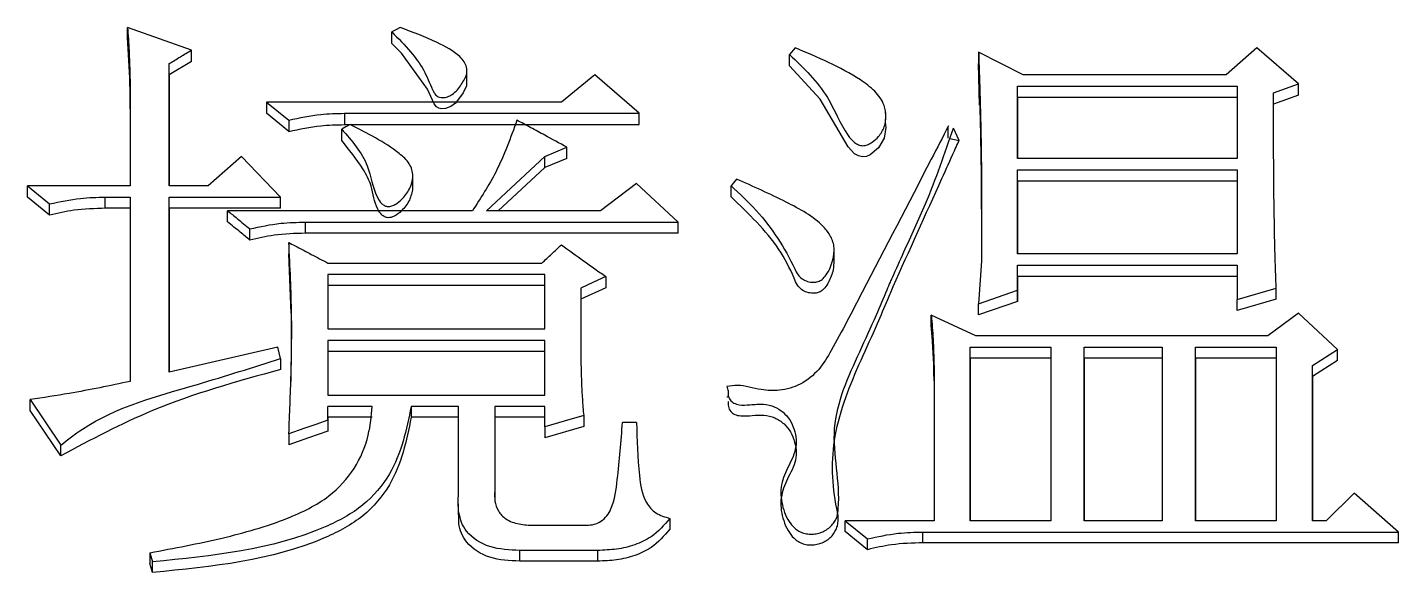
# Model space of a CAD drawing. Header units: millimetres. Extents: x 2379 to 4059, y 879 to 2067.
# Drawn here: x 2711.97 to 2717.3, y 1820.83 to 1822.95 of the extents above; entities that cross this region are included whole.
import ezdxf

# ---------------------------------------------------------------- set-up
doc = ezdxf.new("R2010")
doc.units = ezdxf.units.MM

msp = doc.modelspace()

# ---------------------------------------------------------------- linework, layer by layer
at = {"color": 7, "linetype": 'Continuous', "lineweight": 25}
for p, q in [((2712.6037, 1822.8659), (2712.3549, 1822.9537)), ((2712.3549, 1822.9094), (2712.3549, 1822.9537)), ((2713.3826, 1822.8919), (2713.3826, 1822.9362)), ((2712.6037, 1822.8217), (2712.6037, 1822.8659)), ((2714.9511, 1822.8747), (2714.9294, 1822.8484)), ((2715.8381, 1822.7693), (2715.665, 1822.8571)), ((2715.665, 1822.8571), (2715.665, 1822.813)), ((2716.7467, 1822.8747), (2716.6278, 1822.7693)), ((2716.909, 1822.7341), (2716.7467, 1822.8747)), ((2712.6037, 1822.8217), (2712.5172, 1822.7691)), ((2712.5172, 1822.3379), (2712.5172, 1822.8132)), ((2712.5172, 1822.7691), (2712.5172, 1822.8132)), ((2714.9294, 1822.8042), (2714.9294, 1822.8484)), ((2715.6691, 1822.6516), (2715.665, 1822.813)), ((2712.5172, 1822.7691), (2712.5172, 1822.3379)), ((2713.6746, 1822.7338), (2713.6746, 1822.7782)), ((2714.1722, 1822.7693), (2714.0424, 1822.6637)), ((2714.3453, 1822.6198), (2714.1722, 1822.7693)), ((2716.6278, 1822.7693), (2715.8381, 1822.7693)), ((2715.8165, 1822.7253), (2716.671, 1822.7253)), ((2715.8165, 1822.4437), (2715.8165, 1822.7253)), ((2715.8165, 1822.6813), (2715.8165, 1822.7253)), ((2716.671, 1822.7253), (2716.671, 1822.4437)), ((2716.8116, 1822.6989), (2716.909, 1822.7341)), ((2716.909, 1822.6901), (2716.909, 1822.7341)), ((2712.3657, 1822.6813), (2712.3657, 1822.3379)), ((2712.3657, 1822.6374), (2712.3657, 1822.6813)), ((2712.8958, 1822.6637), (2712.9823, 1822.5934)), ((2714.0424, 1822.6637), (2712.8958, 1822.6637)), ((2712.8958, 1822.6637), (2712.8958, 1822.6198)), ((2715.8165, 1822.6813), (2715.8165, 1822.4437)), ((2716.671, 1822.6813), (2715.8165, 1822.6813)), ((2716.909, 1822.6901), (2716.8116, 1822.655)), ((2712.9823, 1822.5495), (2712.8958, 1822.6198)), ((2712.9823, 1822.5934), (2712.9823, 1822.5495)), ((2713.1987, 1822.6198), (2714.3453, 1822.6198)), ((2713.1987, 1822.6198), (2713.1987, 1822.5759)), ((2714.3453, 1822.5759), (2714.3453, 1822.6198)), ((2715.3027, 1822.6195), (2715.3027, 1822.6306)), ((2715.3027, 1822.5868), (2715.3027, 1822.5965)), ((2713.1879, 1822.5144), (2713.1879, 1822.5582)), ((2713.1987, 1822.5759), (2714.3453, 1822.5759)), ((2715.5893, 1822.5144), (2715.5677, 1822.5626)), ((2713.9775, 1822.4525), (2714.0641, 1822.4877)), ((2714.0641, 1822.444), (2714.0641, 1822.4877)), ((2715.5526, 1822.5218), (2715.5893, 1822.5144)), ((2712.7984, 1822.4525), (2712.6686, 1822.3379)), ((2712.9499, 1822.2938), (2712.7984, 1822.4525)), ((2713.7504, 1822.2409), (2713.9775, 1822.4525)), ((2713.9775, 1822.4088), (2713.9775, 1822.4525)), ((2714.0641, 1822.444), (2713.9775, 1822.4088)), ((2716.671, 1822.4437), (2715.8165, 1822.4437)), ((2713.9775, 1822.4088), (2713.797, 1822.2409)), ((2715.8165, 1822.3996), (2716.671, 1822.3996)), ((2715.8165, 1822.0732), (2715.8165, 1822.3996)), ((2715.8165, 1822.356), (2715.8165, 1822.3996)), ((2716.671, 1822.3996), (2716.671, 1822.0732)), ((2711.9655, 1822.3379), (2712.052, 1822.2673)), ((2712.3657, 1822.3379), (2711.9655, 1822.3379)), ((2712.6686, 1822.3379), (2712.5172, 1822.3379)), ((2713.4644, 1822.3283), (2713.4644, 1822.3721)), ((2714.3345, 1822.3467), (2714.1939, 1822.2409)), ((2714.4967, 1822.1968), (2714.3345, 1822.3467)), ((2714.7023, 1822.2945), (2714.7023, 1822.338)), ((2715.8165, 1822.356), (2715.8165, 1822.0732)), ((2716.671, 1822.356), (2715.8165, 1822.356)), ((2712.052, 1822.2239), (2711.9655, 1822.2944)), ((2712.2684, 1822.2938), (2712.3657, 1822.2938)), ((2712.2684, 1822.2504), (2712.2684, 1822.2938)), ((2712.3657, 1822.2938), (2712.3657, 1821.5776)), ((2712.5172, 1822.2938), (2712.9499, 1822.2938)), ((2712.5172, 1821.6131), (2712.5172, 1822.2938)), ((2712.5172, 1822.2504), (2712.5172, 1822.2938)), ((2712.052, 1822.2239), (2712.052, 1822.2673)), ((2712.3657, 1822.2504), (2712.2684, 1822.2504)), ((2712.5172, 1822.2504), (2712.5172, 1821.6131)), ((2712.9499, 1822.2504), (2712.5172, 1822.2504)), ((2713.6963, 1822.2409), (2712.7443, 1822.2409)), ((2712.7443, 1822.1975), (2712.7443, 1822.2409)), ((2714.1939, 1822.2409), (2713.7504, 1822.2409)), ((2712.8309, 1822.127), (2712.8309, 1822.1703)), ((2713.0472, 1822.1967), (2714.4967, 1822.1968)), ((2713.0472, 1822.1534), (2713.0472, 1822.1967)), ((2714.4967, 1822.1535), (2714.4967, 1822.1968)), ((2712.9823, 1822.1173), (2712.9823, 1822.0741)), ((2714.4967, 1822.1535), (2713.0472, 1822.1534)), ((2712.9912, 1821.8424), (2712.9823, 1822.0741)), ((2715.1032, 1822.0475), (2715.1032, 1822.091)), ((2716.671, 1822.0732), (2715.8165, 1822.0732)), ((2713.1338, 1822.0378), (2713.9667, 1822.0378)), ((2715.6758, 1822.0466), (2715.665, 1821.8787)), ((2715.8165, 1822.029), (2716.671, 1822.029)), ((2715.8165, 1821.9318), (2715.8165, 1822.029)), ((2715.8165, 1821.9859), (2715.8165, 1822.029)), ((2716.671, 1822.029), (2716.671, 1821.8964)), ((2713.1338, 1821.9936), (2713.1338, 1821.7814)), ((2713.9775, 1821.9936), (2713.1338, 1821.9936)), ((2713.1338, 1821.9936), (2713.1338, 1821.9506)), ((2713.1338, 1821.9506), (2713.1338, 1821.7814)), ((2713.9775, 1821.9506), (2713.1338, 1821.9506)), ((2713.9775, 1821.7814), (2713.9775, 1821.9936)), ((2714.2155, 1821.9848), (2714.2155, 1821.9418)), ((2715.8165, 1821.9859), (2715.8165, 1821.8888)), ((2716.671, 1821.9859), (2715.8165, 1821.9859)), ((2714.2155, 1821.9418), (2714.1181, 1821.8976)), ((2714.1181, 1821.9406), (2714.1181, 1821.6663)), ((2714.1181, 1821.9406), (2714.1181, 1821.8976)), ((2714.1181, 1821.8976), (2714.1181, 1821.6662)), ((2715.665, 1821.8787), (2715.8165, 1821.9318)), ((2715.8165, 1821.8888), (2715.8165, 1821.9318)), ((2716.671, 1821.8964), (2716.8225, 1821.9406)), ((2716.8225, 1821.8976), (2716.671, 1821.8535)), ((2716.671, 1821.8535), (2716.671, 1821.8964)), ((2716.8225, 1821.8976), (2716.8225, 1821.9406)), ((2715.8165, 1821.8888), (2715.665, 1821.8358)), ((2715.665, 1821.8358), (2715.665, 1821.8787)), ((2716.909, 1821.8433), (2716.79, 1821.7548)), ((2717.0605, 1821.7017), (2716.909, 1821.8433)), ((2715.6542, 1821.7548), (2715.4811, 1821.8345)), ((2715.4811, 1821.7916), (2715.4811, 1821.8345)), ((2713.1338, 1821.7814), (2713.9775, 1821.7814)), ((2713.1338, 1821.7371), (2713.1338, 1821.5245)), ((2713.9775, 1821.7371), (2713.1338, 1821.7371)), ((2713.1338, 1821.7371), (2713.1338, 1821.6944)), ((2713.9775, 1821.5245), (2713.9775, 1821.7371)), ((2716.79, 1821.7548), (2715.6542, 1821.7548)), ((2712.9391, 1821.7105), (2712.5172, 1821.6131)), ((2712.9499, 1821.6662), (2712.9391, 1821.7105)), ((2713.1338, 1821.6944), (2713.1338, 1821.5245)), ((2713.9775, 1821.6944), (2713.1338, 1821.6944)), ((2715.6326, 1821.7105), (2715.9463, 1821.7105)), ((2715.6326, 1821.036), (2715.6326, 1821.7105)), ((2715.6326, 1821.6679), (2715.6326, 1821.7105)), ((2715.9463, 1821.7105), (2715.9463, 1821.036)), ((2716.0761, 1821.7105), (2716.379, 1821.7105)), ((2716.0761, 1821.036), (2716.0761, 1821.7105)), ((2716.0761, 1821.6679), (2716.0761, 1821.7105)), ((2716.379, 1821.7105), (2716.379, 1821.036)), ((2716.5088, 1821.7105), (2716.8225, 1821.7106)), ((2716.5088, 1821.036), (2716.5088, 1821.7105)), ((2716.5088, 1821.6679), (2716.5088, 1821.7105)), ((2716.8225, 1821.7106), (2716.8225, 1821.036)), ((2716.9631, 1821.6397), (2717.0605, 1821.7017)), ((2717.0605, 1821.659), (2717.0605, 1821.7017)), ((2712.9499, 1821.6662), (2712.9499, 1821.6236)), ((2715.6326, 1821.6679), (2715.6326, 1821.036)), ((2715.9463, 1821.6679), (2715.6326, 1821.6679)), ((2716.0761, 1821.6679), (2716.0761, 1821.036)), ((2716.379, 1821.6679), (2716.0761, 1821.6679)), ((2716.5088, 1821.6679), (2716.5088, 1821.036)), ((2716.8225, 1821.6679), (2716.5088, 1821.6679)), ((2717.0605, 1821.659), (2716.9631, 1821.5971)), ((2716.9631, 1821.5971), (2716.9631, 1821.6397)), ((2715.4919, 1821.5794), (2715.4919, 1821.622)), ((2713.1338, 1821.5245), (2713.9775, 1821.5245)), ((2711.9763, 1821.5067), (2712.095, 1821.3297)), ((2711.9763, 1821.4643), (2711.9763, 1821.5067)), ((2713.3068, 1821.4801), (2713.1338, 1821.4801)), ((2713.1338, 1821.4269), (2713.1338, 1821.4801)), ((2713.1338, 1821.4378), (2713.1338, 1821.4801)), ((2713.6422, 1821.4801), (2713.4583, 1821.4801)), ((2713.4583, 1821.4801), (2713.4583, 1821.4378)), ((2713.6422, 1821.1427), (2713.6422, 1821.4801)), ((2713.9775, 1821.4801), (2713.7828, 1821.4801)), ((2713.7828, 1821.4801), (2713.7828, 1821.1516)), ((2713.7828, 1821.4801), (2713.7828, 1821.4378)), ((2713.9775, 1821.4003), (2713.9775, 1821.4801)), ((2712.095, 1821.2875), (2711.9763, 1821.4643)), ((2713.1338, 1821.4378), (2713.1338, 1821.3846)), ((2713.3068, 1821.4378), (2713.1338, 1821.4378)), ((2713.1338, 1821.4269), (2713.1338, 1821.3846)), ((2713.6422, 1821.4378), (2713.4583, 1821.4378)), ((2713.7828, 1821.4378), (2713.7828, 1821.1097)), ((2713.9775, 1821.4378), (2713.7828, 1821.4378)), ((2714.129, 1821.4446), (2714.129, 1821.4023)), ((2714.3345, 1821.418), (2714.2804, 1821.418)), ((2712.9823, 1821.3737), (2712.9823, 1821.3314)), ((2714.129, 1821.4023), (2713.9775, 1821.358)), ((2713.9775, 1821.4003), (2713.9775, 1821.358)), ((2712.095, 1821.2875), (2712.095, 1821.3297)), ((2713.6405, 1821.101), (2713.6405, 1821.0588)), ((2717.1254, 1821.1428), (2717.0172, 1821.036)), ((2717.2984, 1820.9916), (2717.1254, 1821.1428)), ((2714.4643, 1821.045), (2714.4643, 1821.0032)), ((2713.9343, 1821.0182), (2714.1398, 1821.0182)), ((2715.1458, 1821.036), (2715.2323, 1820.9649)), ((2715.492, 1821.036), (2715.1458, 1821.036)), ((2715.2323, 1820.9232), (2715.1458, 1820.9942)), ((2715.4487, 1820.9916), (2717.2984, 1820.9916)), ((2715.4487, 1820.9498), (2715.4487, 1820.9916)), ((2715.9463, 1821.036), (2715.6326, 1821.036)), ((2716.379, 1821.036), (2716.0761, 1821.036)), ((2716.8225, 1821.036), (2716.5088, 1821.036)), ((2717.0172, 1821.036), (2716.9631, 1821.036)), ((2717.2984, 1820.9498), (2717.2984, 1820.9916)), ((2715.2323, 1820.9232), (2715.2323, 1820.9649)), ((2717.2984, 1820.9498), (2715.4487, 1820.9498)), ((2712.4415, 1820.9114), (2712.4523, 1820.8758)), ((2712.4415, 1820.9114), (2712.4415, 1820.8698)), ((2714.1831, 1820.9204), (2713.8802, 1820.9204)), ((2713.8802, 1820.8787), (2713.8802, 1820.9204)), ((2714.1831, 1820.9204), (2714.1831, 1820.8787)), ((2712.4523, 1820.8342), (2712.4523, 1820.8758)), ((2714.1831, 1820.8787), (2713.8802, 1820.8787))]:
    msp.add_line(p, q, dxfattribs=at)
at = {"color": 7, "linetype": 'Continuous', "lineweight": 25, "flags": 128}
for points in [[(2713.415, 1822.9537), (2713.3988, 1822.945), (2713.3826, 1822.9362)], [(2713.6733, 1822.7339), (2713.6731, 1822.7261), (2713.66, 1822.6993), (2713.6304, 1822.6596), (2713.6127, 1822.646), (2713.591, 1822.6382), (2713.5762, 1822.6372), (2713.5655, 1822.6395), (2713.5562, 1822.6451), (2713.5471, 1822.6563), (2713.5219, 1822.7142), (2713.4207, 1822.8535), (2713.3826, 1822.8919), (2713.3826, 1822.8919)], [(2715.301, 1822.5854), (2715.3046, 1822.5644), (2715.2979, 1822.5235), (2715.2757, 1822.486), (2715.2433, 1822.4588), (2715.2287, 1822.4525), (2715.2139, 1822.4503), (2715.1975, 1822.454), (2715.1823, 1822.4629), (2715.158, 1822.4896), (2715.0489, 1822.6747), (2714.9294, 1822.8042), (2714.9294, 1822.8042)], [(2713.2203, 1822.5758), (2713.2041, 1822.567), (2713.1879, 1822.5582)], [(2715.546, 1822.5232), (2715.546, 1822.5429), (2715.546, 1822.5549), (2715.546, 1822.567)], [(2711.9655, 1822.2944), (2711.9655, 1822.3053), (2711.9655, 1822.3161), (2711.9655, 1822.327), (2711.9655, 1822.3379)], [(2714.7239, 1822.3644), (2714.7184, 1822.3577), (2714.7104, 1822.3478), (2714.7023, 1822.3379)], [(2712.9499, 1822.2504), (2712.9499, 1822.2613), (2712.9499, 1822.2776), (2712.9499, 1822.2938)], [(2714.2155, 1821.9848), (2714.1668, 1821.9627), (2714.1181, 1821.9406)], [(2713.1338, 1821.4269), (2713.0872, 1821.4105), (2713.0405, 1821.3941), (2712.9823, 1821.3737)], [(2714.129, 1821.4446), (2714.0532, 1821.4225), (2713.9775, 1821.4003)], [(2713.1338, 1821.3846), (2713.0581, 1821.358), (2712.9823, 1821.3314)], [(2715.1458, 1820.9942), (2715.1458, 1821.0047), (2715.1458, 1821.0151), (2715.1458, 1821.0256), (2715.1458, 1821.036)]]:
    msp.add_lwpolyline(points, dxfattribs=at)
at = {"color": 7, "linetype": 'Continuous', "lineweight": 25}
for points, knots in [([(2712.3549, 1822.9537), (2712.357, 1822.9233), (2712.3612, 1822.8628), (2712.3644, 1822.772), (2712.3653, 1822.7116), (2712.3657, 1822.6813)], [0, 0, 0, 0, 0.33558, 0.667724, 1, 1, 1, 1]), ([(2712.3657, 1822.6374), (2712.3654, 1822.6679), (2712.3648, 1822.7286), (2712.3609, 1822.8193), (2712.3569, 1822.8794), (2712.3549, 1822.9094)], [0, 0, 0, 0, 0.335994, 0.667926, 1, 1, 1, 1]), ([(2713.3826, 1822.9362), (2713.4077, 1822.9108), (2713.4532, 1822.8646), (2713.5098, 1822.79), (2713.5311, 1822.7322), (2713.5479, 1822.6978), (2713.5569, 1822.6872), (2713.5689, 1822.6816), (2713.5831, 1822.6803), (2713.6001, 1822.6836), (2713.6206, 1822.6932), (2713.6434, 1822.7168), (2713.6626, 1822.7446), (2713.6761, 1822.7747), (2713.6745, 1822.7989), (2713.6651, 1822.8218), (2713.6304, 1822.859), (2713.5447, 1822.9045), (2713.4635, 1822.9353), (2713.415, 1822.9537)], [0, 0, 0, 0, 0.133739, 0.243051, 0.352533, 0.371712, 0.391103, 0.40333, 0.418292, 0.440552, 0.463875, 0.498841, 0.561321, 0.592898, 0.624761, 0.654015, 0.68757, 0.813379, 1, 1, 1, 1]), ([(2712.5172, 1822.8132), (2712.5316, 1822.822), (2712.5604, 1822.8396), (2712.5893, 1822.8571), (2712.6037, 1822.8659)], [0, 0, 0, 0, 0.499999, 1, 1, 1, 1]), ([(2714.9294, 1822.8484), (2714.9845, 1822.7957), (2715.0819, 1822.7026), (2715.1286, 1822.5687), (2715.1762, 1822.5097), (2715.1966, 1822.497), (2715.2146, 1822.4926), (2715.2339, 1822.4969), (2715.2553, 1822.5091), (2715.2796, 1822.5316), (2715.3006, 1822.5661), (2715.3067, 1822.6087), (2715.299, 1822.6584), (2715.263, 1822.7088), (2715.1495, 1822.791), (2715.039, 1822.8376), (2714.9511, 1822.8747)], [0, 0, 0, 0, 0.207454, 0.367231, 0.400729, 0.416588, 0.431291, 0.448091, 0.466661, 0.497247, 0.538505, 0.578637, 0.620092, 0.68235, 0.74713, 1, 1, 1, 1]), ([(2715.665, 1822.8571), (2715.6652, 1822.8529), (2715.6654, 1822.8465), (2715.6657, 1822.8358), (2715.6661, 1822.8251), (2715.6665, 1822.8122), (2715.667, 1822.7994), (2715.6674, 1822.7866), (2715.6678, 1822.7737), (2715.6684, 1822.7566), (2715.6691, 1822.7352), (2715.6699, 1822.7096), (2715.6706, 1822.6839), (2715.6721, 1822.6325), (2715.6736, 1822.5725), (2715.6746, 1822.5125), (2715.675, 1822.4825), (2715.6753, 1822.461), (2715.6755, 1822.4396), (2715.6758, 1822.4138), (2715.6759, 1822.3881), (2715.6761, 1822.3623), (2715.6762, 1822.3366), (2715.6763, 1822.3108), (2715.6763, 1822.2851), (2715.6764, 1822.2593), (2715.6764, 1822.2378), (2715.6763, 1822.2206), (2715.6763, 1822.2077), (2715.6763, 1822.1948), (2715.6763, 1822.1819), (2715.6762, 1822.169), (2715.6762, 1822.1561), (2715.6762, 1822.1433), (2715.6761, 1822.1304), (2715.6761, 1822.1175), (2715.676, 1822.1046), (2715.676, 1822.0938), (2715.676, 1822.0852), (2715.676, 1822.0788), (2715.6759, 1822.0723), (2715.6759, 1822.0658), (2715.6759, 1822.0605), (2715.6759, 1822.0541), (2715.6758, 1822.0498), (2715.6758, 1822.0466)], [0, 0, 0, 0, 0.015876, 0.023814, 0.03969, 0.055566, 0.071442, 0.087319, 0.103195, 0.119071, 0.150823, 0.182575, 0.214327, 0.246079, 0.373089, 0.436594, 0.468346, 0.484222, 0.515974, 0.547726, 0.579478, 0.611231, 0.642983, 0.674735, 0.706487, 0.738239, 0.769992, 0.785868, 0.801744, 0.81762, 0.833496, 0.849372, 0.865248, 0.881124, 0.897, 0.912876, 0.928753, 0.944629, 0.952567, 0.960505, 0.968443, 0.976381, 0.984319, 0.988288, 1, 1, 1, 1]), ([(2716.8225, 1821.9406), (2716.8223, 1821.9447), (2716.8219, 1821.957), (2716.8211, 1821.9775), (2716.8202, 1822.0022), (2716.8195, 1822.0227), (2716.819, 1822.0391), (2716.8186, 1822.0514), (2716.8182, 1822.0637), (2716.8179, 1822.076), (2716.8176, 1822.0883), (2716.8173, 1822.1006), (2716.817, 1822.1129), (2716.8164, 1822.1375), (2716.8148, 1822.2237), (2716.8133, 1822.322), (2716.8128, 1822.408), (2716.8127, 1822.4326), (2716.8126, 1822.4448), (2716.8125, 1822.4571), (2716.8124, 1822.4694), (2716.8124, 1822.4817), (2716.8123, 1822.494), (2716.8123, 1822.5062), (2716.8122, 1822.5185), (2716.8122, 1822.5308), (2716.8121, 1822.543), (2716.8121, 1822.5553), (2716.812, 1822.5676), (2716.812, 1822.5798), (2716.812, 1822.5901), (2716.8119, 1822.5982), (2716.8119, 1822.6044), (2716.8119, 1822.6105), (2716.8119, 1822.6166), (2716.8119, 1822.6228), (2716.8118, 1822.6289), (2716.8118, 1822.635), (2716.8118, 1822.6412), (2716.8118, 1822.6473), (2716.8118, 1822.6534), (2716.8117, 1822.6596), (2716.8117, 1822.6657), (2716.8117, 1822.6718), (2716.8117, 1822.678), (2716.8117, 1822.6841), (2716.8117, 1822.6911), (2716.8117, 1822.696), (2716.8116, 1822.6989)], [0, 0, 0, 0, 0.0162043, 0.0486129, 0.0810215, 0.1134301, 0.1296344, 0.1458387, 0.1620431, 0.1782474, 0.1944517, 0.210656, 0.2268603, 0.2430646, 0.3078819, 0.5671533, 0.6319705, 0.6481748, 0.6643791, 0.6805834, 0.6967877, 0.712992, 0.7291963, 0.7454006, 0.7616049, 0.7778092, 0.7940136, 0.8102179, 0.8264222, 0.8426265, 0.8588308, 0.8669329, 0.8750351, 0.8831372, 0.8912394, 0.8993415, 0.9074437, 0.9155458, 0.923648, 0.9317501, 0.9398523, 0.9479544, 0.9560566, 0.9641588, 0.9722609, 0.9803631, 0.9884652, 1, 1, 1, 1]), ([(2715.6691, 1822.6788), (2715.6691, 1822.6788), (2715.6691, 1822.6788), (2715.6691, 1822.6757), (2715.671, 1822.5944), (2715.6746, 1822.4361), (2715.6756, 1822.2657), (2715.6759, 1822.1703), (2715.6759, 1822.1062), (2715.6759, 1822.0832), (2715.6759, 1822.0806), (2715.676, 1822.0792)], [0, 0, 0, 0, 0.0013712, 0.0074928, 0.0260114, 0.4573332, 0.6724703, 0.8205696, 0.9189146, 0.9584703, 1, 1, 1, 1]), ([(2712.9823, 1822.5934), (2713.0234, 1822.6023), (2713.0946, 1822.6178), (2713.1677, 1822.6192), (2713.1987, 1822.6198)], [0, 0, 0, 0, 0.576873, 1, 1, 1, 1]), ([(2713.8693, 1822.5934), (2713.8448, 1822.5249), (2713.8007, 1822.4019), (2713.7283, 1822.2903), (2713.6963, 1822.2409)], [0, 0, 0, 0, 0.557248, 1, 1, 1, 1]), ([(2714.0641, 1822.4877), (2714.0352, 1822.5033), (2713.9884, 1822.5288), (2713.9234, 1822.564), (2713.8874, 1822.5836), (2713.8693, 1822.5934)], [0, 0, 0, 0, 0.4440726, 0.7220363, 1, 1, 1, 1]), ([(2712.9823, 1822.5495), (2713.0234, 1822.5585), (2713.0946, 1822.574), (2713.1677, 1822.5753), (2713.1987, 1822.5759)], [0, 0, 0, 0, 0.576909, 1, 1, 1, 1]), ([(2713.1879, 1822.5582), (2713.2274, 1822.513), (2713.2973, 1822.4331), (2713.3077, 1822.321), (2713.3397, 1822.271), (2713.3548, 1822.2601), (2713.3687, 1822.256), (2713.3841, 1822.2592), (2713.4017, 1822.2685), (2713.4273, 1822.2891), (2713.4537, 1822.3249), (2713.47, 1822.3749), (2713.4538, 1822.4271), (2713.3711, 1822.5006), (2713.2872, 1822.5424), (2713.2203, 1822.5758)], [0, 0, 0, 0, 0.206756, 0.36622, 0.399315, 0.414903, 0.42938, 0.446247, 0.465285, 0.496864, 0.558757, 0.621691, 0.682799, 0.747419, 1, 1, 1, 1]), ([(2715.5478, 1822.5706), (2715.5255, 1822.5275), (2715.4141, 1822.3124), (2715.2625, 1822.0209), (2715.1203, 1821.7471), (2715.0475, 1821.6209), (2714.9773, 1821.5639), (2714.8955, 1821.5386), (2714.8112, 1821.5434), (2714.7446, 1821.5658), (2714.6996, 1821.5599), (2714.686, 1821.5581)], [0, 0, 0, 0, 0.102062, 0.510275, 0.689515, 0.750609, 0.812535, 0.866745, 0.912849, 0.973626, 1, 1, 1, 1]), ([(2714.6915, 1821.5421), (2714.6909, 1821.5359), (2714.6897, 1821.5232), (2714.6966, 1821.5084), (2714.7047, 1821.4985), (2714.716, 1821.4907), (2714.7402, 1821.4841), (2714.7708, 1821.4863), (2714.7987, 1821.4885), (2714.8271, 1821.49), (2714.8609, 1821.4848), (2714.8981, 1821.4654), (2714.927, 1821.4362), (2714.9457, 1821.4008), (2714.9557, 1821.3622), (2714.9561, 1821.3097), (2714.9263, 1821.2496), (2714.8916, 1821.1769), (2714.8978, 1821.0964), (2714.9204, 1821.0389), (2714.9481, 1821.0075), (2714.9655, 1820.9949), (2714.985, 1820.9866), (2715.0062, 1820.9831), (2715.0278, 1820.9835), (2715.049, 1820.9883), (2715.0688, 1820.9976), (2715.0863, 1821.0103), (2715.101, 1821.0255), (2715.1155, 1821.0489), (2715.1319, 1821.1743), (2715.0667, 1821.3966), (2715.1814, 1821.6458), (2715.2612, 1821.8203), (2715.2995, 1821.9114), (2715.3203, 1821.9595), (2715.3418, 1822.0087), (2715.3873, 1822.1103), (2715.4771, 1822.3008), (2715.5335, 1822.4638), (2715.5677, 1822.5626)], [0, 0, 0, 0, 0.007428, 0.015109, 0.018668, 0.022262, 0.030315, 0.045537, 0.055335, 0.060934, 0.076504, 0.091913, 0.106834, 0.123007, 0.138661, 0.154166, 0.18521, 0.21654, 0.248061, 0.27952, 0.288103, 0.295996, 0.3036, 0.311361, 0.319284, 0.327009, 0.334918, 0.343372, 0.351316, 0.359048, 0.375174, 0.500216, 0.624957, 0.687444, 0.729472, 0.742369, 0.749853, 0.793377, 0.874708, 1, 1, 1, 1]), ([(2713.4637, 1822.3289), (2713.4607, 1822.313), (2713.4546, 1822.2803), (2713.4255, 1822.2439), (2713.399, 1822.2228), (2713.3804, 1822.2149), (2713.3676, 1822.213), (2713.3548, 1822.2167), (2713.3398, 1822.2276), (2713.3141, 1822.2664), (2713.3101, 1822.3325), (2713.2615, 1822.423), (2713.2167, 1822.4786), (2713.1879, 1822.5144)], [0, 0, 0, 0, 0.095128, 0.195269, 0.259874, 0.283272, 0.304509, 0.327952, 0.353183, 0.406729, 0.590525, 0.736094, 1, 1, 1, 1]), ([(2714.6915, 1821.4997), (2714.6909, 1821.4929), (2714.6897, 1821.4793), (2714.6978, 1821.4636), (2714.7073, 1821.4539), (2714.7201, 1821.4466), (2714.7616, 1821.4389), (2714.8143, 1821.4523), (2714.8734, 1821.4381), (2714.9093, 1821.4139), (2714.9357, 1821.3808), (2714.9511, 1821.3425), (2714.9572, 1821.3019), (2714.9501, 1821.2484), (2714.9148, 1821.1912), (2714.8901, 1821.1148), (2714.9009, 1821.0479), (2714.9214, 1820.9984), (2714.9421, 1820.9709), (2714.9632, 1820.9542), (2714.9824, 1820.9454), (2715.0037, 1820.9413), (2715.0255, 1820.9419), (2715.0469, 1820.9462), (2715.0733, 1820.9571), (2715.0946, 1820.9752), (2715.1094, 1820.9972), (2715.1189, 1821.022), (2715.1205, 1821.0517), (2715.0941, 1821.1662), (2715.0892, 1821.3779), (2715.1849, 1821.6132), (2715.2652, 1821.7857), (2715.3052, 1821.8817), (2715.3875, 1822.0701), (2715.4755, 1822.2623), (2715.559, 1822.4476), (2715.5808, 1822.4958), (2715.5867, 1822.5088), (2715.5885, 1822.5127), (2715.5891, 1822.5139), (2715.5893, 1822.5144)], [0, 0, 0, 0, 0.008085, 0.016221, 0.019867, 0.023654, 0.032469, 0.065042, 0.081049, 0.097297, 0.112813, 0.129538, 0.145843, 0.161707, 0.193334, 0.223699, 0.255644, 0.272362, 0.286987, 0.295007, 0.302602, 0.310243, 0.318391, 0.32629, 0.333943, 0.349774, 0.357157, 0.364655, 0.381079, 0.392053, 0.505047, 0.628846, 0.690714, 0.73105, 0.752554, 0.935292, 0.9824, 0.994888, 0.998366, 0.999414, 1, 1, 1, 1]), ([(2714.7023, 1822.338), (2714.7359, 1822.3067), (2714.8373, 1822.2121), (2714.9166, 1822.0891), (2714.9604, 1821.9925), (2714.9777, 1821.9753), (2714.9991, 1821.9654), (2715.021, 1821.962), (2715.0411, 1821.965), (2715.0588, 1821.9747), (2715.082, 1822.002), (2715.0984, 1822.0443), (2715.1063, 1822.0965), (2715.0926, 1822.1423), (2715.0367, 1822.2116), (2714.9061, 1822.2827), (2714.7883, 1822.3355), (2714.7239, 1822.3644)], [0, 0, 0, 0, 0.118686, 0.359193, 0.382947, 0.402076, 0.42122, 0.441112, 0.455767, 0.470498, 0.490907, 0.5484, 0.590659, 0.633123, 0.67426, 0.821854, 1, 1, 1, 1]), ([(2712.052, 1822.2673), (2712.0918, 1822.2761), (2712.1629, 1822.2918), (2712.2361, 1822.2932), (2712.2684, 1822.2938)], [0, 0, 0, 0, 0.558835, 1, 1, 1, 1]), ([(2715.1018, 1822.0477), (2715.1015, 1822.0354), (2715.1007, 1822.0062), (2715.0858, 1821.9706), (2715.0694, 1821.9429), (2715.0541, 1821.9283), (2715.0373, 1821.9211), (2715.0181, 1821.9192), (2714.9968, 1821.9231), (2714.9755, 1821.9337), (2714.9578, 1821.9532), (2714.9355, 1822.0086), (2714.8912, 1822.0953), (2714.8034, 1822.1984), (2714.7362, 1822.2623), (2714.7023, 1822.2945)], [0, 0, 0, 0, 0.057101, 0.13521, 0.173824, 0.203318, 0.226795, 0.250194, 0.283282, 0.316665, 0.350268, 0.398201, 0.589427, 0.793058, 1, 1, 1, 1]), ([(2712.2684, 1822.2504), (2712.2273, 1822.2493), (2712.1541, 1822.2474), (2712.0832, 1822.2311), (2712.052, 1822.2239)], [0, 0, 0, 0, 0.561085, 1, 1, 1, 1]), ([(2712.7443, 1822.2409), (2712.7567, 1822.2308), (2712.7773, 1822.214), (2712.8062, 1822.1905), (2712.8226, 1822.177), (2712.8309, 1822.1703)], [0, 0, 0, 0, 0.4283462, 0.7141671, 1, 1, 1, 1]), ([(2712.8309, 1822.127), (2712.8184, 1822.1372), (2712.7977, 1822.154), (2712.7689, 1822.1775), (2712.7525, 1822.1908), (2712.7443, 1822.1975)], [0, 0, 0, 0, 0.432886, 0.7164419, 1, 1, 1, 1]), ([(2712.8309, 1822.1703), (2712.8706, 1822.179), (2712.9418, 1822.1948), (2713.015, 1822.1961), (2713.0472, 1822.1967)], [0, 0, 0, 0, 0.558839, 1, 1, 1, 1]), ([(2713.0472, 1822.1534), (2713.0061, 1822.1524), (2712.9329, 1822.1505), (2712.862, 1822.1342), (2712.8309, 1822.127)], [0, 0, 0, 0, 0.5610893, 1, 1, 1, 1]), ([(2712.9823, 1821.3737), (2712.9855, 1821.4506), (2712.9917, 1821.6045), (2712.9955, 1821.8526), (2712.987, 1822.0233), (2712.9823, 1822.1173)], [0, 0, 0, 0, 0.3098767, 0.6197907, 1, 1, 1, 1]), ([(2712.9823, 1822.1173), (2712.9969, 1822.1097), (2713.026, 1822.0944), (2713.0765, 1822.0679), (2713.1124, 1822.049), (2713.1338, 1822.0378)], [0, 0, 0, 0, 0.288217, 0.576435, 1, 1, 1, 1]), ([(2713.9667, 1822.0378), (2713.9793, 1822.0496), (2714.0046, 1822.0731), (2714.0298, 1822.0967), (2714.0424, 1822.1085)], [0, 0, 0, 0, 0.499999, 1, 1, 1, 1]), ([(2714.0424, 1822.1085), (2714.0713, 1822.0879), (2714.1145, 1822.057), (2714.1722, 1822.0157), (2714.2011, 1821.9951), (2714.2155, 1821.9848)], [0, 0, 0, 0, 0.5, 0.75, 1, 1, 1, 1]), ([(2712.9915, 1821.8441), (2712.9915, 1821.8024), (2712.9916, 1821.7151), (2712.9905, 1821.6244), (2712.99, 1821.577)], [0, 0, 0, 0, 0.476993, 1, 1, 1, 1]), ([(2715.4811, 1821.8345), (2715.4837, 1821.8031), (2715.488, 1821.7521), (2715.4905, 1821.6812), (2715.4915, 1821.6417), (2715.4919, 1821.622)], [0, 0, 0, 0, 0.443386, 0.721661, 1, 1, 1, 1]), ([(2715.4919, 1821.5794), (2715.4914, 1821.6109), (2715.4904, 1821.662), (2715.4857, 1821.7327), (2715.4827, 1821.772), (2715.4811, 1821.7916)], [0, 0, 0, 0, 0.443946, 0.721943, 1, 1, 1, 1]), ([(2712.095, 1821.3297), (2712.1227, 1821.3512), (2712.2739, 1821.4688), (2712.5837, 1821.5499), (2712.8429, 1821.6322), (2712.9499, 1821.6662)], [0, 0, 0, 0, 0.116288, 0.635254, 1, 1, 1, 1]), ([(2714.1181, 1821.6663), (2714.1187, 1821.6355), (2714.1196, 1821.5832), (2714.1235, 1821.5093), (2714.1271, 1821.4662), (2714.129, 1821.4446)], [0, 0, 0, 0, 0.415687, 0.707752, 1, 1, 1, 1]), ([(2716.9631, 1821.036), (2716.9631, 1821.1251), (2716.9631, 1821.3267), (2716.9631, 1821.5276), (2716.9631, 1821.6397)], [0, 0, 0, 0, 0.44202, 1, 1, 1, 1]), ([(2712.3657, 1821.5776), (2712.3262, 1821.5693), (2712.2472, 1821.5525), (2712.1175, 1821.5283), (2712.0269, 1821.5144), (2711.9763, 1821.5067)], [0, 0, 0, 0, 0.306381, 0.612797, 1, 1, 1, 1]), ([(2712.9499, 1821.6236), (2712.7806, 1821.577), (2712.4812, 1821.4944), (2712.212, 1821.3502), (2712.095, 1821.2875)], [0, 0, 0, 0, 0.5652512, 1, 1, 1, 1]), ([(2715.4919, 1821.622), (2715.4919, 1821.5245), (2715.492, 1821.3294), (2715.492, 1821.1338), (2715.492, 1821.036)], [0, 0, 0, 0, 0.499996, 1, 1, 1, 1]), ([(2716.9631, 1821.5971), (2716.9631, 1821.5084), (2716.9631, 1821.3217), (2716.9631, 1821.1344), (2716.9631, 1821.036)], [0, 0, 0, 0, 0.474916, 1, 1, 1, 1]), ([(2714.686, 1821.5581), (2714.688, 1821.5516), (2714.6915, 1821.5402), (2714.6917, 1821.5264), (2714.6898, 1821.5189), (2714.688, 1821.5167), (2714.6869, 1821.516), (2714.6864, 1821.5158), (2714.6861, 1821.5157), (2714.686, 1821.5157)], [0, 0, 0, 0, 0.493604, 0.861876, 0.955662, 0.982084, 0.991539, 0.995796, 1, 1, 1, 1]), ([(2712.4415, 1820.9114), (2712.5357, 1820.929), (2712.7173, 1820.9629), (2712.9539, 1821.0299), (2713.1359, 1821.1177), (2713.243, 1821.2352), (2713.2953, 1821.3589), (2713.3033, 1821.4426), (2713.3068, 1821.4801)], [0, 0, 0, 0, 0.245646, 0.473666, 0.633063, 0.763711, 0.894016, 1, 1, 1, 1]), ([(2713.4583, 1821.4801), (2713.4394, 1821.3891), (2713.41, 1821.2474), (2713.2757, 1821.0883), (2712.9751, 1820.9278), (2712.6844, 1820.8989), (2712.4523, 1820.8758)], [0, 0, 0, 0, 0.2265728, 0.3529789, 0.4833551, 1, 1, 1, 1]), ([(2713.4583, 1821.4378), (2713.4394, 1821.3469), (2713.41, 1821.2052), (2713.2756, 1821.0464), (2712.9751, 1820.8861), (2712.6844, 1820.8573), (2712.4523, 1820.8342)], [0, 0, 0, 0, 0.226405, 0.352766, 0.483152, 1, 1, 1, 1]), ([(2714.1398, 1821.0183), (2714.1499, 1821.0189), (2714.1698, 1821.0201), (2714.1983, 1821.033), (2714.2206, 1821.0543), (2714.2498, 1821.1075), (2714.2644, 1821.2321), (2714.2741, 1821.3443), (2714.2804, 1821.418)], [0, 0, 0, 0, 0.060123, 0.1192, 0.185763, 0.251345, 0.507834, 1, 1, 1, 1]), ([(2714.3345, 1821.418), (2714.3367, 1821.3495), (2714.3399, 1821.2452), (2714.3572, 1821.1208), (2714.4075, 1821.0616), (2714.4451, 1821.0506), (2714.4643, 1821.045)], [0, 0, 0, 0, 0.492785, 0.749576, 0.872123, 1, 1, 1, 1]), ([(2713.7828, 1821.1516), (2713.7824, 1821.1384), (2713.7815, 1821.1118), (2713.7944, 1821.0723), (2713.827, 1821.0379), (2713.8779, 1821.0203), (2713.9153, 1821.0189), (2713.9343, 1821.0182)], [0, 0, 0, 0, 0.178016, 0.357314, 0.541602, 0.768589, 1, 1, 1, 1]), ([(2713.8802, 1820.9204), (2713.8408, 1820.922), (2713.7638, 1820.9251), (2713.6702, 1820.9827), (2713.6386, 1821.0663), (2713.641, 1821.1173), (2713.6422, 1821.1427)], [0, 0, 0, 0, 0.295173, 0.576606, 0.789028, 1, 1, 1, 1]), ([(2713.8802, 1820.8787), (2713.8407, 1820.8803), (2713.7636, 1820.8834), (2713.671, 1820.941), (2713.6421, 1821.0107), (2713.6429, 1821.0477), (2713.6432, 1821.0591)], [0, 0, 0, 0, 0.3340131, 0.6523422, 0.8924485, 1, 1, 1, 1]), ([(2714.4643, 1821.0449), (2714.4419, 1821.019), (2714.4044, 1820.9757), (2714.3281, 1820.9398), (2714.2568, 1820.9231), (2714.2077, 1820.9213), (2714.1831, 1820.9203)], [0, 0, 0, 0, 0.32906, 0.549528, 0.774008, 1, 1, 1, 1]), ([(2714.4643, 1821.0031), (2714.4419, 1820.9772), (2714.4044, 1820.9339), (2714.3281, 1820.8981), (2714.2568, 1820.8815), (2714.2077, 1820.8796), (2714.1831, 1820.8787)], [0, 0, 0, 0, 0.328935, 0.549407, 0.773938, 1, 1, 1, 1]), ([(2715.2323, 1820.9649), (2715.2721, 1820.9737), (2715.3432, 1820.9895), (2715.4164, 1820.9909), (2715.4487, 1820.9916)], [0, 0, 0, 0, 0.558835, 1, 1, 1, 1]), ([(2715.4487, 1820.9498), (2715.4076, 1820.9488), (2715.3344, 1820.9469), (2715.2635, 1820.9304), (2715.2323, 1820.9232)], [0, 0, 0, 0, 0.561085, 1, 1, 1, 1]), ([(2712.4523, 1820.8342), (2712.4505, 1820.8402), (2712.4469, 1820.852), (2712.4433, 1820.8639), (2712.4415, 1820.8698)], [0, 0, 0, 0, 0.50001, 1, 1, 1, 1])]:
    msp.add_open_spline(points, degree=3, knots=knots, dxfattribs=at)

doc.saveas('drawing.dxf')
